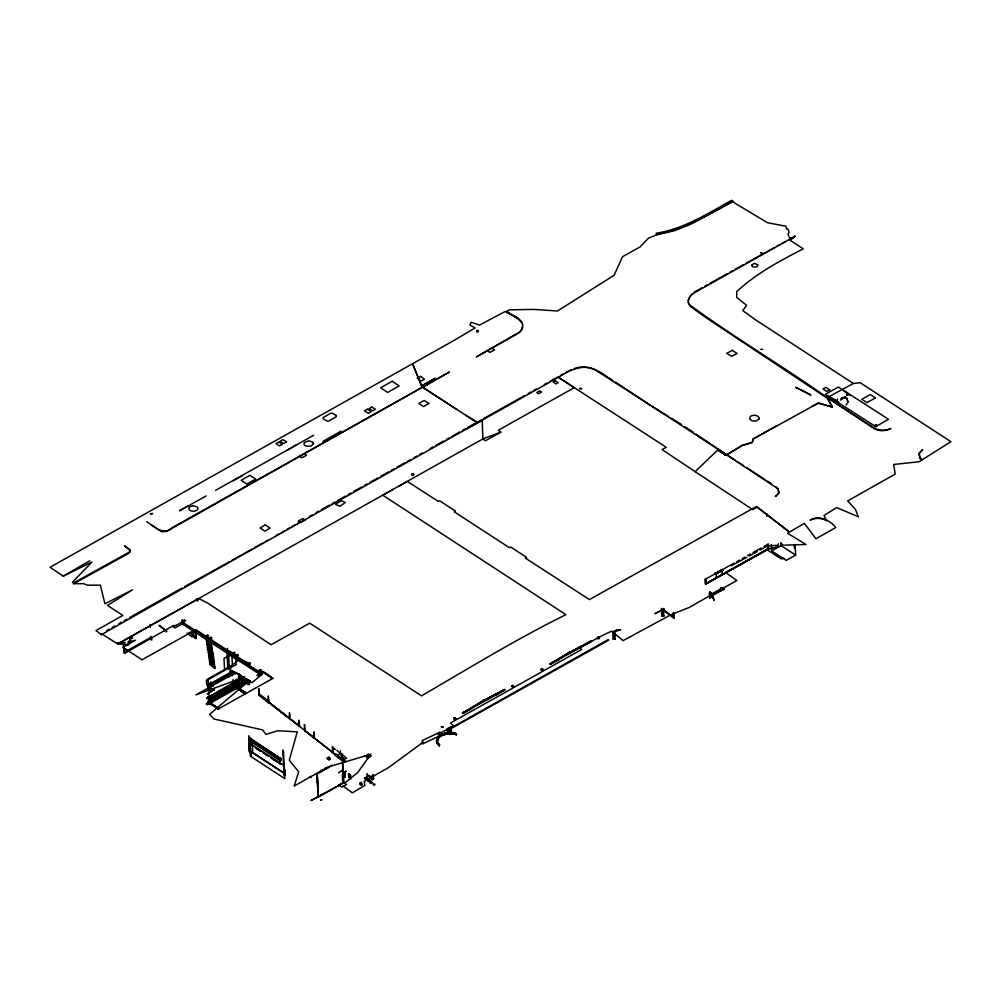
<?xml version="1.0" encoding="UTF-8"?>
<svg xmlns="http://www.w3.org/2000/svg" width="1001" height="1001" viewBox="0 0 1001 1001"><rect width="100%" height="100%" fill="white"/><g stroke="black" fill="none" stroke-linecap="round" stroke-linejoin="round"><path stroke-width="1.5" d="M313.613 435.285L215.553 490.34M847.659 402.139L847.034 398.073L844.419 396.671M233.095 679.504L234.397 685.66M845.007 397.735L845.858 397.535L841.653 398.11L840.54 400L841.528 399.174M778.378 543.768L777.79 546.759L766.578 549.436L781.143 558.908L783.946 558.245M437.212 741.328L437.762 738.15L437.274 743.718C434.296 740.527 440.302 732.244 442.154 735.372L439.401 737.136L438.939 735.948L439.502 737.049L437.237 741.453L436.586 740.465L437.862 743.643M448.999 733.783L449.036 732.482L445.17 732.995L445.32 734.296L449.174 733.783L449.036 732.482L452.915 732.707L456.418 733.658L456.469 734.609L452.702 733.983C453.691 731.393 451.914 736.223 448.999 733.783C447.535 731.643 454.542 732.131 452.702 733.983M522.822 326.476L521.083 330.63L519.269 332.244L476.301 356.932L519.281 332.707L522.234 328.854L522.622 324.399M688.751 298.11L688.238 302.552M688.1 300.475L691.779 294.031M848.485 401.326L846.108 404.992M836.936 400.788L830.88 397.86L875.725 426.651L888.475 419.281L838.375 387.024L825.35 394.269L838.625 402.339L836.936 400.775L837.587 399.011M207.77 689.289L214.051 689.564M131.381 637.675L128.203 645.069L117.167 643.105L127.627 644.707L131.344 636.06M348.373 774.924L350.625 776.363L348.461 774.761M366.654 778.29C366.967 776.05 362.888 778.665 366.016 778.59M343.193 761.01C345.37 758.971 345.645 763.025 343.205 761.26M350.738 778.753L348.586 777.164L350.825 778.603M350.675 777.577L348.523 775.975L350.775 777.427M439.464 736.085L437.212 739.063L437.762 738.15M456.206 734.934L456.418 733.658M237.187 656.568L237.4 659.484M689.952 296.334L694.193 292.905L795.144 236.186L789.013 239.564M467.83 427.44L477.227 422.159L482.232 420.695L482.895 438.901L485.347 440.815L500.813 432.132L498.373 430.217L574.274 387.65L558.896 377.64L666.303 447.359L662.074 449.549L695.094 471.634L717.529 450.225L725.187 454.954L718.781 449.512L695.945 434.071M762.687 349.399L760.697 349.286M246.121 683.32L209.584 714.326L214.039 719.031L262.662 729.892L265.991 734.409L277.652 730.755L297.284 731.831L289.289 760.184L298.673 771.821L294.206 786.023L327.89 767.091L370.845 754.228L357.645 772.597L344.444 783.257M795.144 236.186L790.114 240.278L803.315 248.861C779.754 260.811 756.205 273.548 736.686 291.604L736.811 297.535L746.571 305.28L742.729 310.623L756.381 320.37L853.302 383.471L860.147 382.707L950.95 441.704L918.968 461.774L893.643 464.464L895.207 474.074L847.684 500.925L855.38 509.384L858.357 516.754L836.611 507.595L823.998 515.54L826.576 520.583C821.546 517.93 815.227 517.567 810.084 520.132C819.168 514.764 829.716 520.07 835.81 527.489L815.94 538.763L804.404 523.385L787.524 533.233L805.98 544.481L784.646 545.157M842.291 398.673L841.416 398.26L841.941 398.949L841.653 398.11L842.992 398.385M423.26 742.104L388.713 767.479L364.176 781.393L364.952 785.297L352.339 792.892L343.18 786.048M663.225 615.665L662.9 614.889L662.199 615.602M338.088 756.268C339.552 754.028 334.221 756.168 337.725 756.381M441.303 726.638C446.033 726.976 438.463 727.827 443.118 726.976M513.113 686.073L512.737 685.147L511.899 685.998M439.064 745.745L439.539 744.606L437.224 742.767L439.076 745.745L439.539 744.606M439.401 737.136L438.939 735.948L438.976 736.899C443.893 733.132 450.725 732.607 456.469 734.609M655.067 613.588L662.687 609.509M655.28 613.701L662.9 609.634M366.516 755.63L367.617 757.77L370.082 756.756M522.635 324.624C520.52 316.741 511.01 315.54 505.167 311.499L479.592 325.075L471.146 322.272L469.932 324.912L475.125 327.965L452.84 341.103L50.05 567.267L63.288 576.113L91.967 562.011L72.497 582.144L73.686 583.696L83.571 583.658L87.437 585.16L100.375 585.147L104.93 603.778L132.52 589.852L107.52 605.417L122.848 615.44L95.996 630.567L101.376 634.709C253.253 548.485 405.655 463.313 557.832 377.64C568.405 370.958 581.506 363.763 594.181 369.294C655.167 408.17 715.778 447.585 776.075 487.525L778.052 489.251L778.928 493.143L775.387 496.546L778.916 492.83L778.015 488.588L776.038 486.824M367.617 757.77L366.604 755.58M236.161 687.011L246.659 693.243L245.595 693.831L244.707 693.255L245.783 692.654L236.636 686.724M230.518 674.098L230.355 670.92L229.905 674.449L232.595 675.387L232.495 673.273M207.445 693.793L208.221 694.294L207.445 693.793L211.136 691.653M231.218 687.487L231.031 684.309L230.618 687.837L233.296 688.788L233.17 686.673M477.89 331.268C479.642 329.642 474.612 330.505 477.152 331.369M292.129 526.526L294.794 524.974M297.46 523.435L300.125 521.896M309.447 516.491L312.112 514.939M63.288 576.113L89.777 560.798M188.588 505.605L179.454 510.81L206.156 495.92M210.986 685.059L210.385 685.397L210.861 681.881L210.986 685.059L213.063 686.373M209.009 699.561L207.858 696.971M211.073 698.798L213.739 699.774L211.073 698.798L211.536 695.27L211.674 698.448M732.719 201.026C708.558 214.389 684.409 230.017 656.556 234.134L656.13 233.246C683.721 229.016 707.669 213.588 731.618 200.3L735.347 203.466L767.504 222.71L785.998 226.239L786.561 229.016L787.774 228.829L789.163 232.082L788.037 234.284L789.364 237.4L791.491 238.638L793.03 238.038M732.757 201.739L690.49 224.349L674.974 230.555L656.593 234.847L648.423 238.238L640.039 246.922L622.522 256.694L614.076 275.313L557.457 310.998L533.683 309.397L509.421 309.847L506.456 311.499L518.255 319.081L521.734 322.597M106.694 630.58L109.384 629.053M112.062 627.527L114.752 626M118.769 623.711L121.459 622.184M124.149 620.658L126.827 619.131M129.517 617.604L181.944 588.113M235.26 672.91L195.983 694.882L244.194 677.202L244.344 680.23L247.923 683.032L250.563 681.781L246.984 678.978L208.408 700.387L208.346 698.736L244.257 678.565M239.302 682.795L239.151 679.767L238.701 683.145L241.341 684.108M322.973 441.366L341.066 431.143M235.097 687.036L237.099 686.999L233.846 687.737L235.848 687.7M725.174 454.954L718.768 449.512L726.463 454.98L742.004 445.545L752.364 442.329L753.09 439.014L818.393 403.065L832.469 407.119L827.352 397.622L853.302 383.471M280.33 764.051L280.167 760.66L248.824 740.252L248.761 739.001L249.524 738.575L252.114 740.277L252.752 752.802L250.162 751.1L249.337 751.551L248.924 743.68L249.674 743.255L284.221 765.59L284.622 773.46L283.884 773.886M283.471 766.015L284.221 765.59M715.978 573.085L716.541 573.723M123.811 652.589L150.901 637.299L151.852 637.912L124.762 653.215L123.811 652.589L123.411 644.894M206.882 683.583C207.67 682.294 207.32 686.586 208.984 687.337M151.026 524.674L161.586 531.744L166.792 531.306L449.436 372.009L172.272 527.652C163.376 536.286 154.229 526.326 146.584 521.696M316.103 512.625L318.793 511.123M321.471 509.609L329.529 505.08M332.219 503.566L334.897 502.052M337.587 500.55L345.645 496.008M348.323 494.507L351.013 492.993M353.691 491.478L361.749 486.949M364.439 485.435L367.117 483.933M430.242 448.548L432.92 447.034M435.61 445.533L443.668 441.003M446.346 439.502L449.036 437.988M451.714 436.486L459.772 431.957M462.462 430.455L465.14 428.941M478.591 421.408L481.268 419.894M483.958 418.393L524.236 395.77M528.265 393.518L530.943 392.004M533.633 390.503L536.311 388.989M544.369 384.472L547.059 382.958M549.737 381.456L557.795 376.927M237.099 557.469L251.864 549.174M254.554 547.672L262.612 543.143M265.29 541.641L267.98 540.127M276.038 535.61L278.728 534.096M281.406 532.595L284.096 531.081M286.774 529.579L289.464 528.065M482.895 438.901L117.793 643.956L101.326 633.633L101.376 634.709M393.093 489.426L382.782 495.207L565.878 614.652C516.391 639.139 469.181 668.042 421.546 695.858L309.709 623.16L271.108 644.757L207.883 603.203L198.786 598.573L117.768 643.868L125.125 642.429M399.186 485.998L407.319 481.431L438.263 501.376L439.489 500.688L455.505 511.111L454.266 511.799L509.359 547.672L510.585 546.984L526.589 557.407L525.362 558.095L589.414 599.561L756.381 506.519L789.426 532.082L757.282 507.107L752.802 509.659L695.107 471.634M151.714 637.812L173.961 625.337M230.68 666.165L206.706 679.616A8.096 4.129 60.7 0 0 208.221 687.424M231.056 666.791L208.058 679.692L208.984 684.759M232.883 671.033L207.62 685.222L207.707 686.874L234.885 672.322M212.187 683.358L218.844 679.616M221.496 678.127L224.161 676.638M226.814 675.137L232.132 672.159M207.707 686.874L234.297 671.946M246.271 665.227L250.25 662.987M244.807 677.202L206.782 698.135L240.365 678.753M206.782 698.135L244.419 676.951M216.904 694.644L208.346 698.736M219.557 693.142L222.222 691.653M224.887 690.152L232.87 685.672M235.523 684.183L238.188 682.682M244.907 680.605L208.408 700.387M247.622 679.842L207.657 702.264L218.13 709.083L272.747 678.44L262.287 671.621L259.622 673.122M248.849 679.942L206.068 703.966L207.395 704.829L250.175 680.805M256.869 675.437L260.886 673.185L262.199 674.048L258.195 676.301M262.95 671.959L273.023 678.353L271.096 678.453L272.134 677.827L262.925 671.396M212.412 704.128L212.187 704.254M279.292 761.148L280.918 760.234L280.856 758.996L249.512 738.588L248.761 739.001L249.399 751.526L250.162 751.1L284.622 773.46L250.2 751.088M248.824 740.252L249.587 739.827L280.918 760.234M280.105 759.409L280.856 758.996M283.608 774.036L284.547 773.498M332.232 765.114L316.691 773.748L318.418 797.134M318.468 773.26L323.861 770.244M328.678 767.617L325.6 768.843M343.08 774.549L342.342 774.974L342.742 782.845M716.328 574.249L715.227 573.535L721.834 569.794L722.822 570.445L716.215 574.149L715.215 573.022L716.215 574.149M317.868 796.771L343.881 782.682L318.293 797.046L317.129 774.023M715.227 573.535L721.834 569.832L722.935 570.532M343.506 782.432L338.688 785.122L341.741 787.124L346.559 784.421L343.506 782.432L342.442 762.449M768.418 548.786L722.284 574.687L722.009 569.231M446.946 730.179L447.572 730.592L608.683 640.127L608.057 639.714L446.997 730.204M771.646 550.9L781.08 545.608L795.657 555.092L786.21 560.397L771.646 550.9L771.333 544.832M721.884 589.802L720.62 588.976L711.661 594.006L712.925 594.832L721.884 589.802L721.771 587.675L724.274 589.314L714.076 593.53M724.274 589.314L722.972 587.337L723.097 589.501L714.138 594.531L712.875 593.706L712.925 594.832M694.156 292.192L702.076 287.762M704.729 286.286L707.369 284.81M710.009 283.333L727.189 273.736M729.829 272.259L732.469 270.771M369.807 482.419L377.865 477.902M380.555 476.401L388.613 471.884M391.291 470.37L393.981 468.868M396.671 467.367L404.729 462.85M407.407 461.348L410.097 459.834M414.126 457.582L416.816 456.081M419.494 454.567L422.184 453.065M207.632 697.096L209.422 699.336M235.36 687.462L245.408 693.931L244.344 694.531L243.456 693.968L244.519 693.355L236.661 688.313M776.889 425.663L753.102 439.026L752.364 442.329L742.004 445.545L726.463 454.98M326.176 768.906L325.275 768.318M734.133 563.125L705.743 579.041L705.98 583.808L768.518 549.149L768.217 544.694M736.836 561.611L739.551 560.085M742.254 558.571L744.957 557.057M747.659 555.542L750.362 554.028M753.065 552.502L761.185 547.96M763.888 546.446L767.942 544.169L768.518 549.149M705.98 583.808L768.192 548.936M233.246 480.755L242.505 475.6M184.634 586.624L229.029 561.961M231.719 560.472L235.761 558.22M209.847 703.378L218.13 708.195L210.335 703.102M709.859 592.066L709.521 594.456L711.16 594.969L711.048 592.842L709.859 592.066L709.972 594.194L711.16 594.969M711.048 592.842L710.71 595.22M73.649 582.932L129.73 551.876L129.942 549.624L124.412 545.783L129.992 550.437L130.243 551.589L128.603 553.428L73.686 583.696M321.459 770.457L322.134 771.183M749.336 555.98L757.282 551.564M759.934 550.1L767.892 545.695L777.039 545.395M735.109 269.294L743.205 264.84M745.895 263.351L774.186 247.735M776.889 246.246L779.579 244.757M782.282 243.281L784.972 241.792M131.994 637.599L130.03 638.676L132.57 637.975L131.919 635.76M731.318 565.79L746.683 557.444M286.862 450.5L295.72 445.157M560.535 375.45L563.275 373.974M566.015 372.497L571.496 369.532M811.761 406.406L818.393 403.078L832.469 407.107L827.377 398.335L704.654 316.754L690.377 306.456L688.238 302.34M437.95 734.371L453.566 726.05L450.513 722.997L581.619 649.486L579.979 647.509L603.641 634.884L611.661 631.143L623.085 640.64L670.245 615.102L689.201 607.419L736.849 580.467L725.425 572.459M227.99 666.328L230.518 667.942M672.985 617.617L673.21 612.9M227.69 653.002L228.153 661.561M314.464 738.137L259.109 694.494L258.809 688.613M208.834 657.307L214.277 661.774M373.173 779.191L372.885 774.787M612.862 632.269L620.345 629.867M164.802 629.642L163.976 630.029L166.229 631.794L167.054 631.406L159.046 625.337L166.216 630.818M195.645 632.857L195.846 638.488L195.645 632.857L193.105 630.98M191.279 631.669L193.668 633.545L193.794 635.985L191.879 636.886L187.087 633.132M206.269 640.202L211.686 644.619M206.419 641.341L211.724 645.883M206.706 642.429L211.999 646.896M206.719 643.618L212.149 648.035M207.007 644.644L212.3 649.123M207.157 645.783L212.437 649.924M207.194 647.372L212.612 651.463M207.32 648.122L212.763 652.539M207.495 649.311L213.2 653.816M207.532 649.862L207.895 649.123M207.933 650.587L213.238 655.067M208.108 652.064L213.526 656.143M208.233 652.802L213.651 656.894M208.521 653.878L213.814 658.358M208.533 655.029L213.964 659.496M213.175 653.265L212.8 654.003M208.709 656.506L214.114 660.585M209.134 658.383L214.414 662.524M209.134 659.521L214.577 664.001M209.284 660.61L214.589 665.102M209.447 661.749L214.877 666.216M209.584 662.887L215.015 666.966M209.872 663.963L215.052 668.505M209.76 664.351L215.177 668.443M228.04 657.644L228.09 660.698M233.508 657.207L234.772 656.606L237.062 658.395M228.291 666.766C230.931 667.367 226.151 667.942 228.503 666.666M228.528 668.405L236.311 664.714M258.608 688.701L259.109 694.494M268.531 702.139L299.524 726.226L268.531 702.139L268.243 696.258M258.909 694.581L289.689 718.768L289.602 712.787M304.367 724.636L304.667 730.517L345.257 762.199M335.31 749.449L332.482 747.347L334.397 748.735M283.921 775.662L285.16 775.074L284.91 770.219L283.846 769.381M327.915 757.607L326.814 758.132L330.067 759.321L329.004 759.822L328.003 759.046L328.866 757.081M304.667 730.517L342.342 760.097L342.242 754.116M613.15 638.988L615.152 639.088L613.15 638.988L612.762 631.481M661.799 615.878L663.813 615.978L661.799 615.878L661.423 608.383M668.293 613.525L673.773 618.117L673.786 613.763M668.443 613.876L663.112 609.684L674.011 618.017M367.292 754.804L367.642 758.207M367.542 755.592L367.692 758.595M440.052 732.081L422.222 740.602L422.397 744.006L451.213 730.317L451.651 731.168L450.262 730.918L451.263 730.217L451.026 726.864M446.921 728.866L451.038 726.914M368.368 775.4L370.345 776.976M366.141 779.729L367.868 778.941M372.084 778.428L373.273 777.99L371.021 777.602L372.197 778.515M360.122 782.97L361.198 782.457L362.274 784.596L361.198 785.109L360.197 784.309L360.122 782.97L362.274 784.596M367.192 773.948L367.605 779.754L364.865 777.602M367.48 779.829L367.392 773.848M368.556 779.579L370.545 781.493M360.197 784.309L361.261 783.808M371.258 779.066L372.722 778.428L373.548 779.066L372.259 779.854L371.108 777.552M369.807 780.455L368.105 781.268L364.402 778.353L366.103 777.552L370.82 781.368M340.84 755.805L342.78 754.942L346.546 758.257L344.607 759.121L341.779 756.631M338.613 754.454L340.565 753.603L340.49 750.863M876.313 425.825C878.415 424.812 873.998 424.111 875.237 425.713M482.907 438.901L500.813 432.132M257.332 672.384L260.26 671.308M268.343 675.938L268.493 675.149M442.004 735.447C440.84 733.02 443.068 737.374 445.495 734.246L445.182 732.995L445.32 734.296M211.411 690.677L209.647 691.253L208.746 693.18L209.659 698.235M574.349 368.506C586.348 364.276 598.072 370.02 607.594 377.039M128.065 641.816L135.398 640.29L122.91 647.309L142.029 659.772L195.871 629.679L249.687 664.727M616.253 630.405L620.27 629.679M449.124 732.845L445.17 732.995M214.227 689.827L207.908 688.951M209.309 689.439L213.926 689.902M207.945 689.551L214.089 690.164M193.256 505.718L197.297 506.944A4.592 2.753 -2.9 0 1 193.556 511.261L191.241 510.96A4.592 2.753 -2.9 0 1 188.939 508.033A4.592 2.753 -2.9 0 1 193.256 505.768M452.652 733.032L456.156 733.983M237.838 659.046L250.413 663.613M241.591 661.01L249.975 664.051M455.981 409.009L422.785 387.337L436.173 379.079L435.06 378.365L421.634 385.898L412.55 363.701L421.634 385.911L435.072 378.378L436.186 379.104L422.785 387.337L477.252 422.747L481.894 420.508L466.353 428.979L477.239 422.159L466.041 415.24M299.762 456.519L301.939 457.745L306.569 455.255L304.329 453.954M442.154 735.372L441.691 734.183M506.456 311.499L518.218 318.368M651.801 406.206L668.58 416.491M671.158 418.068L677.614 422.022M229.905 674.449L231.982 675.75M230.618 687.837L232.695 689.138M492.317 348.423L494.557 349.837L489.939 352.377L487.762 350.988M248.924 743.68L252.765 746.158M255.318 747.81L260.448 751.125M263 752.777L266.842 755.255M270.683 757.744L274.524 760.222M278.353 762.699L280.918 764.351M608.896 377.877L612.812 380.43M615.427 382.119L624.561 388.05M582.795 646.233L582.019 645.72L570.532 652.189L591.503 641.328M238.701 683.145L240.728 684.459M720.069 450.35L735.585 460.422M738.175 462.099L743.343 465.452M747.221 467.98L764.802 479.466M723.097 589.501L720.57 587.862L720.62 588.976M249.887 738.575L250.788 756.255L249.837 738.062L281.281 758.996L249.862 738.538L248.598 735.873L249.9 738.525L260.873 746.646M252.677 741.553L260.523 746.658M267.042 750.913L276.188 756.869M827.352 397.622L874.361 428.065C879.353 430.88 885.735 431.031 890.84 428.428C885.86 431.156 879.429 431.606 874.399 428.766L827.339 397.622C781.969 365.603 733.595 337.174 689.076 304.367M678.903 422.822L681.356 424.424M685.034 426.826L693.63 432.432M780.868 543.48L783.37 545.12M722.797 569.969L721.834 569.794M343.205 770.144L342.104 770.332L342.167 771.571L342.918 771.158L342.855 769.919L338.613 772.822M209.484 688.988L212.087 690.69M209.522 689.539L212.137 691.241M206.769 697.659L207.169 698.385M269.194 752.552L279.905 759.521M256.832 748.748L260.748 751.301M265.966 754.704L268.581 756.393M273.799 759.797L277.715 762.349M767.304 481.106L771.045 483.558M208.383 689.276L210.986 690.978M208.408 689.827L211.011 691.528M207.92 690.102L210.523 691.804M625.875 388.901L650.512 405.405M238.538 673.973L240.828 675.688L236.011 672.359M228.854 653.891L235.861 659.271L236.048 663.563M367.43 758.07L367.467 754.942M368.268 753.891L371.233 756.205M244.094 660.848L247.622 663.613M364.827 755.517L367.78 757.845M367.592 758.633L367.78 755.793M189.001 632.219L193.794 635.985M195.933 638.45L192.255 635.56L195.846 638.488M372.184 778.403L373.335 779.341L372.948 774.749M285.16 775.074L284.096 774.236L282.77 750.074L283.421 750.5L284.86 778.653L250.45 756.255L249.512 738.588M229.892 651.213L238.088 657.569M371.108 777.639L372.322 778.54L372.184 775.6M228.478 666.04L230.793 667.867M238.926 674.249L248.21 681.556L238.864 674.286M228.416 666.078L230.731 667.892M336.837 750.262L340.565 753.603M921.871 459.396L919.906 457.62L919.093 453.278L922.759 449.499L919.106 453.578L919.944 458.283L921.908 460.122M212.888 690.29L209.372 685.848M439.602 745.57L436.574 740.465L437.237 741.453M233.721 672.184L235.01 674.186M237.675 683.821L238.976 685.823M210.047 699.324L211.349 701.338M207.445 680.83L207.082 681.018M711.749 593.568L714.251 600.387L711.298 593.831M237.287 682.732L236.299 679.028M664.113 608.621L664.376 611.624M795.119 544.481L795.657 555.092M794.281 545.608L794.419 548.348M780.93 542.567L781.08 545.608M766.841 513.613L766.979 516.516M768.255 544.031L768.493 548.51L705.28 583.971L705.054 579.491M709.859 592.342L709.709 598.573L709.409 592.592M656.556 234.134L656.593 234.847M673.535 612.424L673.723 618.143M663.425 608.483L663.813 615.978M662.662 609.321L662.975 615.327M614.764 631.593L615.152 639.088M614.013 632.432L614.314 638.425M452.827 733.07L452.877 734.021M373.323 774.661L373.548 779.066M372.572 775.487L372.722 778.428M361.198 782.457L361.198 785.109M342.868 762.724L343.881 782.682M342.042 754.203L342.342 760.097M332.62 746.558L332.72 752.539L332.42 746.658M330.005 757.97L330.067 759.321M329.004 757.181L329.004 759.822M317.204 775.55L317.817 787.837M314.201 732.094L314.301 738.075L314.001 732.194M304.579 724.536L304.88 730.43M299.224 720.345L299.524 726.226M299.024 720.432L299.324 726.313M289.389 712.887L289.689 718.768M268.431 696.17L268.731 702.051M249.674 743.255L250.075 751.138M228.416 650.813L229.166 665.252M227.502 648.385L228.165 661.511M226.889 651.538L227.627 665.978M151.614 637.086L151.764 640.114L150.901 639.551L150.751 636.523M150.137 624.399L150.288 627.439M124.524 648.598L124.762 653.215M716.04 572.585L716.316 578.027L705.755 583.958L705.48 578.503M317.342 775.65L317.805 784.859M826.538 519.869L826.576 520.583M327.777 757.607L327.827 758.946M841.979 398.999A2.44 1.614 -6.8 0 1 842.316 398.385M842.955 397.885A2.44 1.614 -6.8 0 1 845.657 397.635A2.44 1.614 -6.8 0 1 846.783 399.199M441.791 734.246A12.387 7.432 -2.9 0 0 439.164 744.731L439.214 745.695A12.387 7.432 -2.9 0 1 440.04 736.236A12.387 7.432 -2.9 0 1 455.58 734.384L455.53 733.433A12.387 7.432 -2.9 0 0 443.155 733.683M751.638 265.315L752.389 266.654L755.555 267.154L757.031 266.654L758.02 264.777L754.078 263.388L751.638 265.315M874.999 425.75C876.338 428.253 877.927 424.036 874.999 425.75M336.061 503.778L335.986 504.629L340.09 506.268L345.42 502.439L341.366 500.738L336.061 503.778M206.969 697.96L206.969 697.96M336.323 415.565L336.211 416.754L328.778 421.033L327.252 421.196L323.123 418.643L323.035 417.667L330.593 413.288L332.445 413.213L336.323 415.565M579.579 388.488L581.531 388.713L579.579 388.488M152.527 513.551L150.513 513.813L152.527 513.551M196.296 600.212C197.397 602.577 199.324 598.573 196.296 600.212M411.974 474.749C412.875 477.252 415.127 473.16 411.974 474.749M313.501 443.543L311.148 446.096L306.406 446.221A4.755 2.803 0.9 0 1 304.617 442.379L308.708 440.803L312.838 442.129L313.501 443.543M759.196 418.793L756.005 421.158L752.201 420.858L749.736 419.081L750.387 416.328C753.052 414.664 757.194 414.852 759.121 417.555L759.196 418.793M228.153 676.088C228.578 678.428 231.181 674.837 228.153 676.088M413.801 474.236L411.861 474.124L413.801 474.236M373.298 784.309C373.786 786.949 376.739 782.882 373.298 784.309M542.867 669.194L541.153 669.093L542.867 669.194M454.104 717.842C454.504 720.057 456.982 716.666 454.104 717.842M613.488 638.225L614.839 638.475L613.488 638.225M597.61 637.299C598.01 639.476 600.437 636.135 597.61 637.299M196.321 599.374C196.809 601.764 199.537 598.01 196.321 599.374M476.639 331.268C476.564 333.771 480.18 330.217 476.639 331.268M847.91 394.419L846.621 395.395L847.91 394.407L850.387 395.47L843.793 390.603L847.91 394.419M238.776 659.747L228.228 668.593L251.964 682.707L262.512 673.861L238.776 659.747M286.511 441.741L283.796 443.518L280.142 441.291L282.845 439.627L286.511 441.741M239.051 678.953L236.511 680.555L239.039 678.928M482.695 701.038L471.296 707.895L472.109 708.408L463.175 713.4L462.362 712.887L504.354 689.314L505.167 689.852L462.775 713.15L482.695 701.038M569.544 652.277L558.42 658.983L559.221 659.484L550.5 664.376L549.724 663.876L590.74 640.853L591.516 641.366L550.087 664.113L569.544 652.277M541.478 392.067L538.638 393.781L536.786 392.642L539.639 390.941L541.478 392.067M208.17 688.15L207.72 688.988L208.17 688.15M371.734 407.044L369.019 408.646L372.672 410.873L375.4 409.271L371.734 407.044M265.215 524.924L260.035 527.99L264.865 531.131L270.132 528.14L265.215 524.924M208.533 701.839L207.332 702.552L208.308 703.152L209.509 702.452L208.533 701.839M428.878 403.441L423.523 406.569L418.793 403.428L424.049 400.488L428.878 403.441M249.787 475.362L241.178 480.292L246.872 484.034L255.73 479.004L249.787 475.362M207.695 635.135L206.431 635.848L207.432 636.486L208.683 635.773L207.695 635.135M875.375 397.91L866.929 402.702L861.761 399.286L870.219 394.544L875.375 397.91M348.511 773.735L350.675 775.137L348.511 773.735M483.108 700.35L482.282 700.825L484.246 701.138L483.108 700.35M569.782 651.689L568.768 652.264L569.894 653.052L570.92 652.477L569.782 651.689M392.167 381.256L380.58 387.787L387.6 392.417L399.199 385.911L392.167 381.256M234.084 652.339L232.82 653.052L233.809 653.691L235.072 652.965L234.084 652.339M345.22 773.56L344.87 777.251L345.22 773.56M305.092 520.07L300.525 522.622L298.273 521.108L302.903 518.556L305.092 520.07M182.307 622.034L180.743 622.91L260.435 674.799L261.999 673.923L182.307 622.034L173.16 626.814L174.762 627.94L183.921 623.16L182.332 622.021M211.023 637.287L209.747 638L210.736 638.651L212.012 637.925L211.023 637.287M345.933 771.17L343.894 772.81L345.933 771.17M504.767 689.564L483.32 700.687L495.47 694.319L496.246 694.832L504.767 689.564M321.646 799.699L320.946 800.087L321.646 799.699M712.75 598.373L710.109 592.504L712.75 598.373M237.4 654.479L236.123 655.192L237.124 655.843L238.388 655.129L237.4 654.479M260.498 669.519L259.234 670.22L260.21 670.858L261.474 670.157L260.498 669.519M310.348 776.701L311.261 777.289L310.348 776.701M598.448 637.487L597.172 638.2L598.298 638.938L599.574 638.213L598.448 637.487M512.712 685.622L511.398 686.348L512.525 687.086L513.838 686.361L512.712 685.622M454.967 718.055L453.653 718.781L454.779 719.519L456.093 718.793L454.967 718.055M367.48 409.209L364.527 410.848L368.255 413.288L371.221 411.636L367.48 409.209M555.417 380.918L553.24 382.132L555.993 383.921L558.17 382.732L555.417 380.918M184.609 620.107L183.333 620.808L184.322 621.458L185.598 620.758L184.609 620.107M209.009 701.701L208.546 702.527L209.009 701.701M542.142 669.093L540.828 669.819L541.941 670.557L543.255 669.832L542.142 669.093M322.247 794.369L311.223 800.4L322.247 794.369M829.691 389.827L826.726 391.441L822.96 388.964L825.9 387.374L829.691 389.827M262.65 671.571L261.549 672.159L263.526 672.159L262.65 671.571M218.268 708.107L217.179 708.695L219.144 708.708L218.268 708.107M732.382 350.35L726.776 353.328L731.593 356.306L737.074 353.466L732.382 350.35M282.257 444.431L279.329 445.945L276.026 443.468L278.941 442.004L282.257 444.431M239.965 676.613L238.688 677.227L248.423 684.797L249.699 684.183L239.965 676.613M231.869 654.629L223.986 658.37L224.549 669.394L232.432 665.652L231.857 654.629M240.177 676.363L238.288 677.252L239.802 678.44L241.679 677.539L240.177 676.363M260.085 694.556L258.759 695.182L268.493 702.827L269.82 702.202L260.085 694.556M335.685 753.853L334.259 754.529L344.006 762.174L345.433 761.498L335.685 753.853M617.792 629.704L612.675 632.131L617.792 629.704M369.882 776.2L369.181 776.538L370.708 776.851L369.882 776.2M370.958 781.356L369.244 782.169L370.933 783.495L372.647 782.682L370.958 781.356M420.708 376.376L417.142 378.04L420.908 381.006L424.499 379.329L420.708 376.376M214.552 705.455L214.402 706.231L214.552 705.455M437.8 743.543L437.224 742.767L437.8 743.543M620.545 629.667L616.253 630.342L620.545 629.667M437.812 739.101L437.174 738.112L437.75 739.213M805.542 392.229L795.707 387.387L810.91 395.032L805.542 392.229M763.35 254.254L760.747 252.577L763.35 254.254M182.783 620.407L181.894 619.882L182.094 622.159L182.983 622.685L182.783 620.407M311.098 776.976L310.323 776.476L311.098 776.976M326.238 768.48L325.45 767.967L326.238 768.48M321.721 771.02L320.933 770.507L321.721 771.02"/></g></svg>
